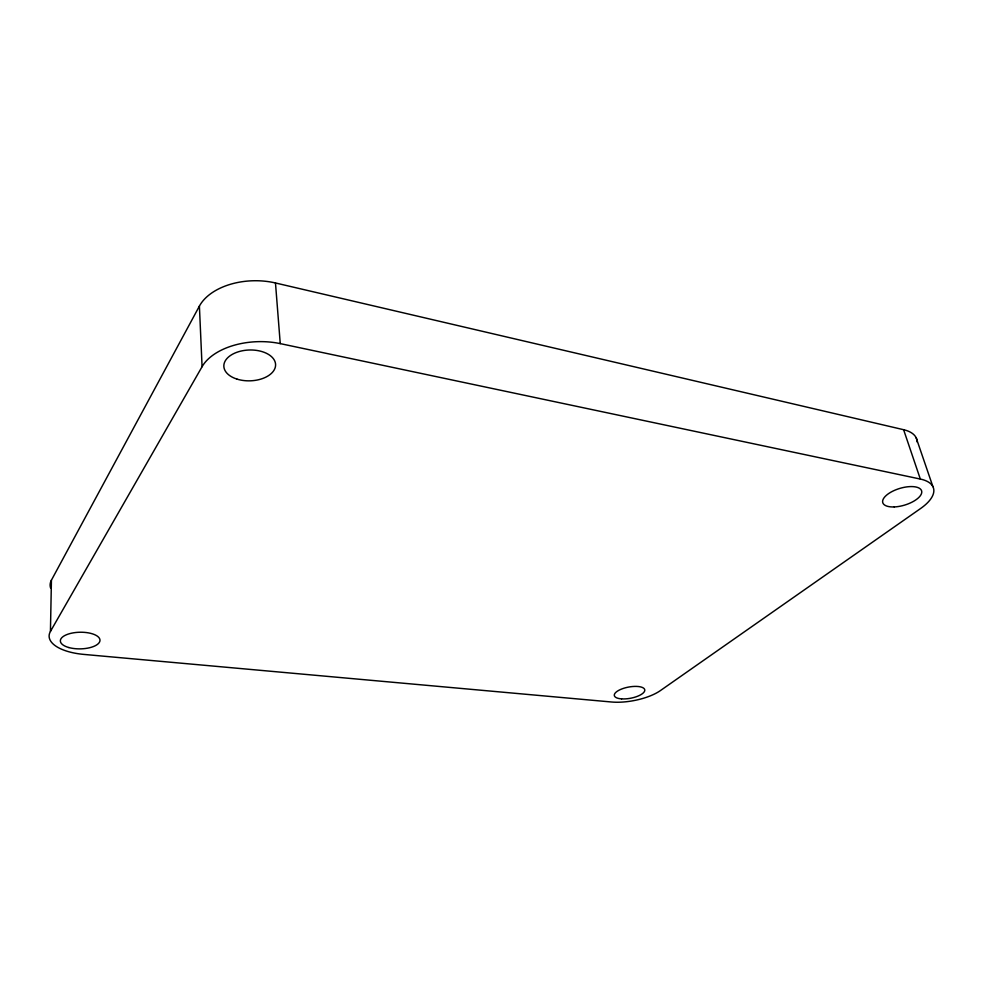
<?xml version="1.0" encoding="UTF-8"?>
<svg xmlns="http://www.w3.org/2000/svg" width="983" height="983" viewBox="0 0 983 983"><rect width="100%" height="100%" fill="white"/><g stroke="black" fill="none" stroke-linecap="round" stroke-linejoin="round"><path stroke-width="1.47" d="M903.61 429.706L920.321 479.053A46.865 20.09 -16.6 0 1 920.604 508.506L660.416 690.582A36.273 13.418 -10.7 0 1 611.524 701.997L83.85 654.408A46.103 19.525 -1.2 0 1 50.44 631.418L51.423 580.167L199.402 306.094A57.788 36.15 -1.5 0 1 275.473 282.969L903.61 429.706A45.931 21.048 -17.3 0 1 917.164 442.006M50.44 631.418L202.08 366.696L199.402 306.094M202.08 366.696A59.299 34.921 -2.2 0 1 280.253 343.62L920.321 479.053M916.156 437.742L932.904 486.634M275.473 282.969L280.253 343.62M50.563 587.908A45.193 20.471 -0.6 0 1 51.423 580.167M236.878 379.069A25.89 15.421 -1.8 0 0 275.596 364.804A25.89 15.421 -1.8 0 0 236.67 352.356A25.89 15.421 -1.8 0 0 236.878 379.069M894.26 506.933A20.299 8.687 -16.9 0 0 921.661 491.045A20.299 8.687 -16.9 0 0 890.623 492.323A20.299 8.687 -16.9 0 0 894.26 506.933M621.563 698.876A15.482 5.677 -10.7 0 0 644.787 690.361A15.482 5.677 -10.7 0 0 622.288 688.776A15.482 5.677 -10.7 0 0 621.563 698.876M68.871 647.551A19.82 8.319 -1 0 0 99.922 640.953A19.82 8.319 -1 0 0 71.722 633.15A19.82 8.319 -1 0 0 68.871 647.551"/></g></svg>
